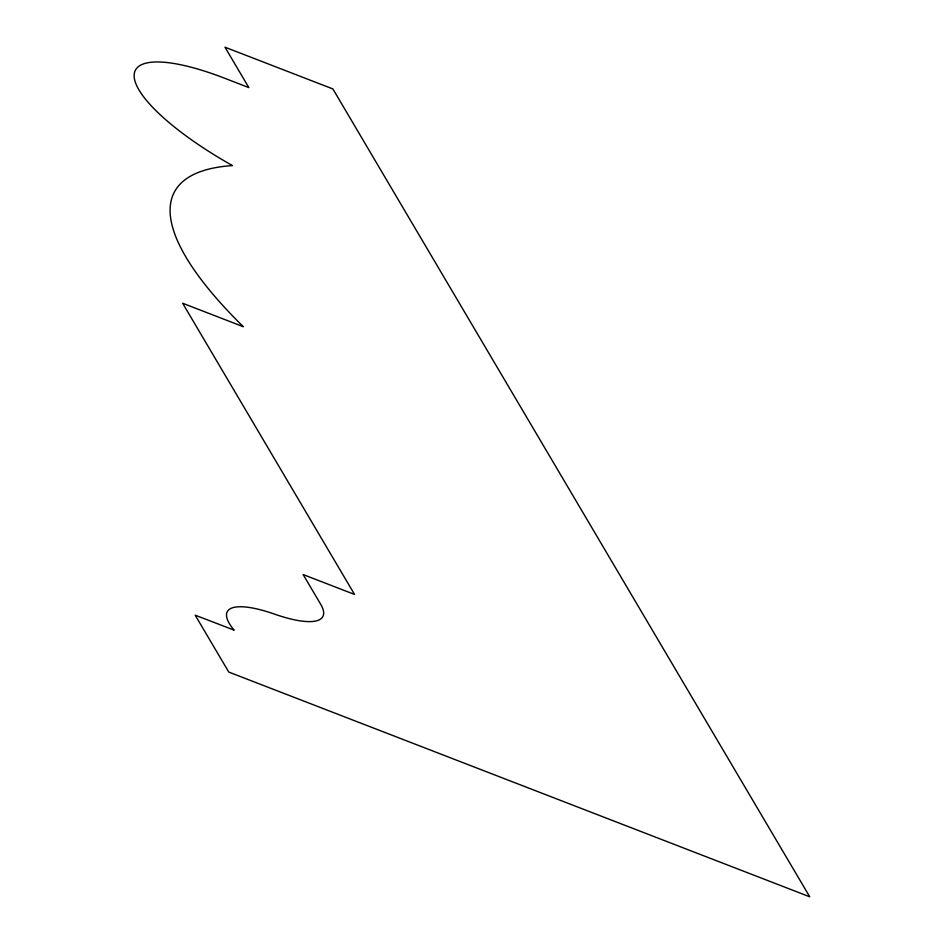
<?xml version="1.0" encoding="UTF-8"?>
<svg xmlns="http://www.w3.org/2000/svg" width="944" height="944" viewBox="0 0 944 944"><rect width="100%" height="100%" fill="white"/><g stroke="black" fill="none" stroke-linecap="round" stroke-linejoin="round"><path stroke-width="1.42" d="M233.923 630.061L195.184 615.169L228.767 672.057L809.74 896.8L332.878 88.937L224.991 47.2L248.838 87.603L222.218 77.302A140.09 38.374 28.2 0 0 134.26 77.62A140.09 38.374 28.2 0 0 232.472 165.578A460.637 126.201 28.2 0 0 243.316 326.718L182.664 303.26L354.543 594.437L303.13 574.554L320.96 604.75A87.001 23.836 28.2 0 1 274.798 614.214A84.606 23.175 28.2 0 0 233.546 629.447L233.923 630.061"/></g></svg>
